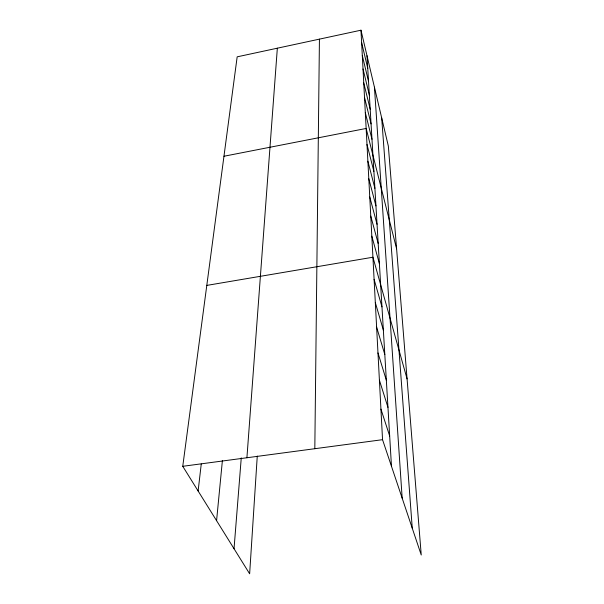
<?xml version="1.0" encoding="UTF-8"?>
<svg xmlns="http://www.w3.org/2000/svg" width="604" height="604" viewBox="0 0 604 604"><rect width="100%" height="100%" fill="white"/><g stroke="black" fill="none" stroke-linecap="round" stroke-linejoin="round"><path stroke-width="0.91" d="M314.82 448.704L319.433 39.139M257.266 456.088L249.641 573.8L182.755 466.303L237.168 56.836L360.973 30.2L388.334 146.047L421.245 554.993L382.543 439.682L360.973 30.2M246.915 457.749L277.342 48.192M234.035 548.719L241.26 457.877M216.579 520.663L222.385 460.671M198.12 490.999L201.26 463.97M223.956 156.247L366.152 128.456L396.601 248.788M206.794 285.405L372.932 257.221L407.073 378.912M182.755 466.303L382.543 439.682M380.928 409.097L389.671 436.012M379.41 380.226L387.964 407.375M377.976 352.932L386.349 380.256M376.609 327.096L384.816 354.525M375.318 302.596L383.359 330.094M374.095 279.335L381.97 306.862M371.822 236.172L379.395 263.646M370.765 216.111L378.195 243.518M369.761 196.972L377.047 224.295M368.795 178.686L375.952 205.904M367.874 161.208L374.903 188.305M366.99 144.477L373.899 171.438M365.314 112.631L371.981 139.275M364.522 97.471L371.067 123.933M363.751 82.922L370.192 109.203M363.019 68.954L369.346 95.047M362.309 55.53L368.531 81.434M361.63 42.62L367.753 68.328M381.675 117.863L412.26 528.213M374.435 87.195L402.173 498.172M366.998 55.704L391.475 466.296"/></g></svg>
